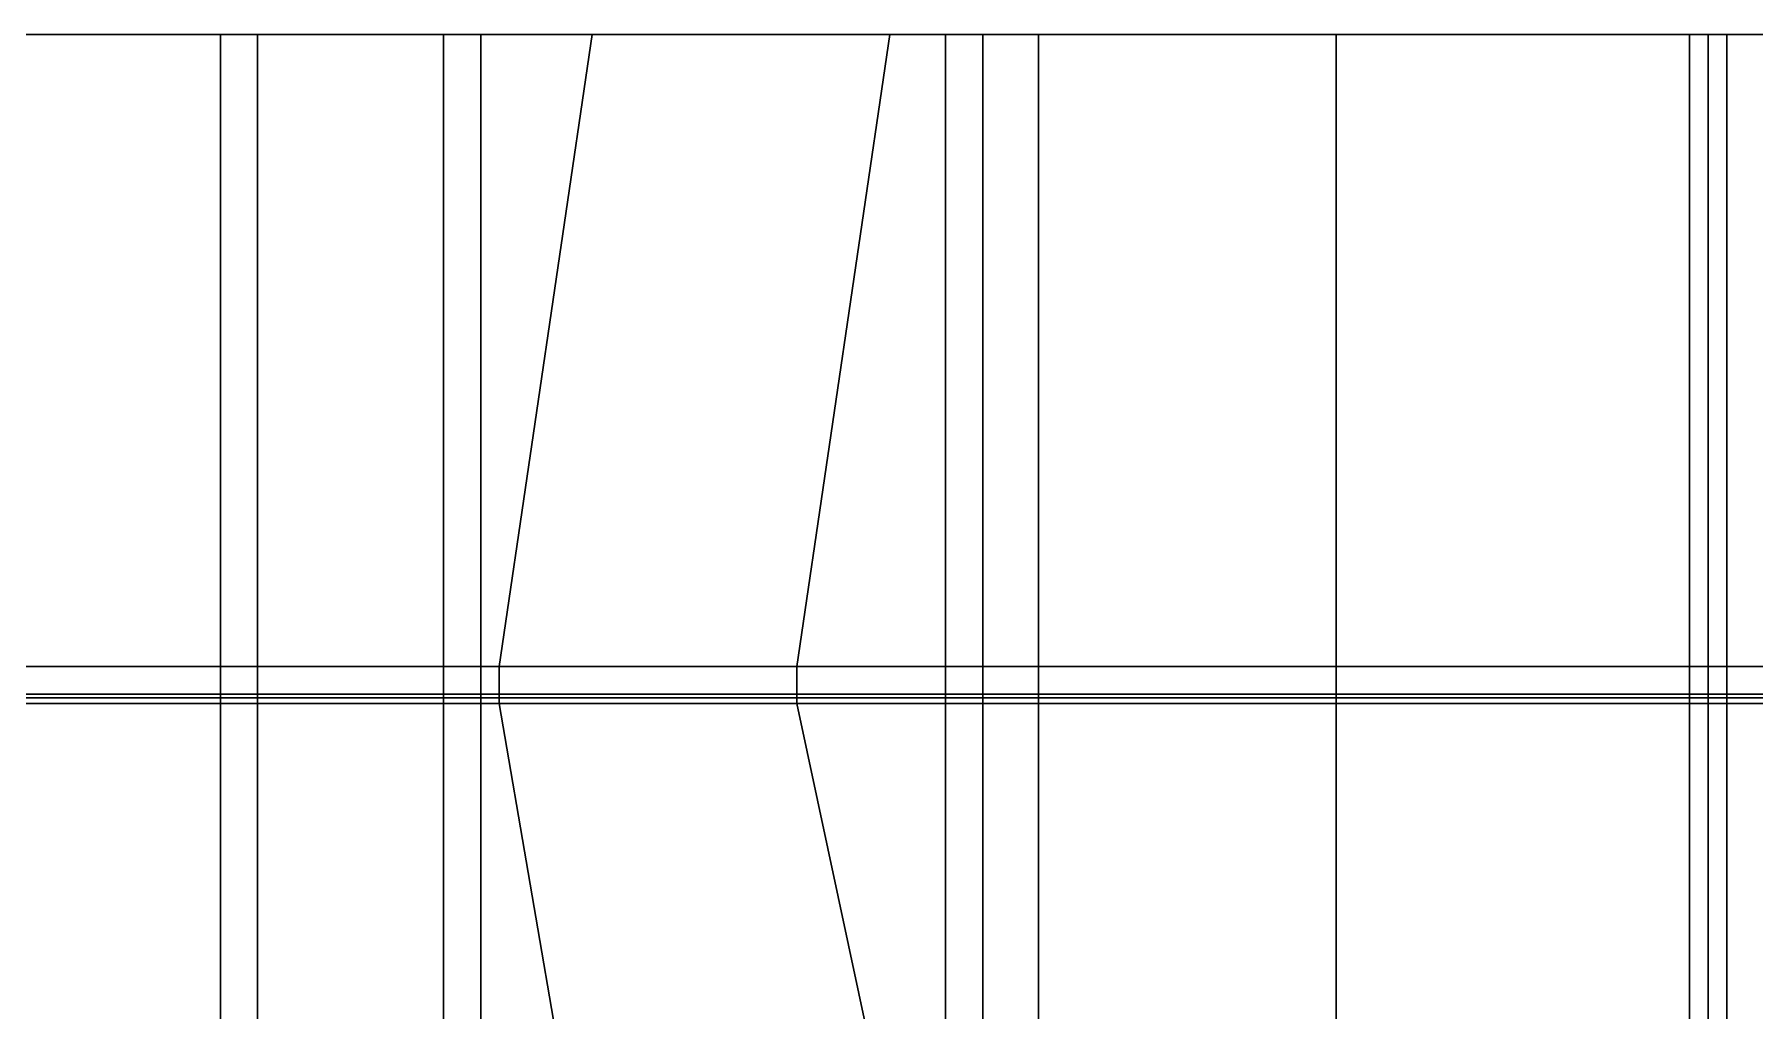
# Model space of a CAD drawing. Extents: x 2 to 29.7, y 2.5 to 8.2.
# Drawn here: x 9.5 to 14.125, y 5.574 to 8.2 of the extents above; entities that cross this region are included whole.
import ezdxf

# ---------------------------------------------------------------- set-up
doc = ezdxf.new("R2010")
doc.units = 0

msp = doc.modelspace()

# ---------------------------------------------------------------- linework, layer by layer
for points in [[(4, 6.5, 0.1), (4, 8.2, 0.1), (10, 8.2, 0.1), (10, 6.5, 0.1)], [(4, 6.5, 0.1), (10, 6.5, 0.1), (10, 8.2, 0.1), (4, 8.2, 0.1)], [(10, 8.2, 0.1), (4, 8.2, 0.1), (4, 8.2, 0.1), (10, 8.2, 0.1)], [(10.1, 8.2, 0.1), (10, 8.2, 0.1), (10, 8.2, 0.1), (10.1, 8.2, 0.1)], [(10, 6.5, 0.1), (10.1, 6.5, 0.1), (10.1, 8.2, 0.1), (10, 8.2, 0.1)], [(10, 6.5, 0.1), (10, 8.2, 0.1), (10.1, 8.2, 0.1), (10.1, 6.5, 0.1)], [(10.1, 6.5, 0.1), (10.1, 8.2, 0.1), (10.6, 8.2, 0.1), (10.6, 6.5, 0.1)], [(10.1, 6.5, 0.1), (10.6, 6.5, 0.1), (10.6, 8.2, 0.1), (10.1, 8.2, 0.1)], [(10.6, 8.2, 0.1), (10.1, 8.2, 0.1), (10.1, 8.2, 0.1), (10.6, 8.2, 0.1)], [(10.6, 6.5, 0.1), (10.6, 8.2, 0.1), (10.7, 8.2, 0.1), (10.7, 6.5, 0.1)], [(10.6, 6.5, 0.1), (10.7, 6.5, 0.1), (10.7, 8.2, 0.1), (10.6, 8.2, 0.1)], [(10.7, 8.2, 0.1), (10.6, 8.2, 0.1), (10.6, 8.2, 0.1), (10.7, 8.2, 0.1)], [(11, 8.2, 0.1), (10.7, 8.2, 0.1), (10.7, 8.2, 0.1), (11, 8.2, 0.1)], [(10.7, 6.5, 0.1), (10.75, 6.5, 0.1), (11, 8.2, 0.1), (10.7, 8.2, 0.1)], [(10.7, 6.5, 0.1), (10.7, 8.2, 0.1), (11, 8.2, 0.1), (10.75, 6.5, 0.1)], [(10.75, 6.5, 0.1), (11.55, 6.5, 0.1), (11.8, 8.2, 0.1), (11, 8.2, 0.1)], [(10.75, 6.5, 0.1), (11, 8.2, 0.1), (11.8, 8.2, 0.1), (11.55, 6.5, 0.1)], [(11.8, 8.2, 0.1), (11, 8.2, 0.1), (11, 8.2, 0.1), (11.8, 8.2, 0.1)], [(11.55, 6.5, 0.1), (11.8, 8.2, 0.1), (11.95, 8.2, 0.1), (11.95, 6.5, 0.1)], [(11.55, 6.5, 0.1), (11.95, 6.5, 0.1), (11.95, 8.2, 0.1), (11.8, 8.2, 0.1)], [(11.95, 8.2, 0.1), (11.8, 8.2, 0.1), (11.8, 8.2, 0.1), (11.95, 8.2, 0.1)], [(11.95, 6.5, 0.1), (11.95, 8.2, 0.1), (12.05, 8.2, 0.1), (12.05, 6.5, 0.1)], [(11.95, 6.5, 0.1), (12.05, 6.5, 0.1), (12.05, 8.2, 0.1), (11.95, 8.2, 0.1)], [(12.05, 8.2, 0.1), (11.95, 8.2, 0.1), (11.95, 8.2, 0.1), (12.05, 8.2, 0.1)], [(12.2, 8.2, 0.1), (12.05, 8.2, 0.1), (12.05, 8.2, 0.1), (12.2, 8.2, 0.1)], [(12.05, 6.5, 0.1), (12.05, 8.2, 0.1), (12.2, 8.2, 0.1), (12.2, 6.5, 0.1)], [(12.05, 6.5, 0.1), (12.2, 6.5, 0.1), (12.2, 8.2, 0.1), (12.05, 8.2, 0.1)], [(12.2, 6.5, 0.1), (13, 6.5, 0.1), (13, 8.2, 0.1), (12.2, 8.2, 0.1)], [(12.2, 6.5, 0.1), (12.2, 8.2, 0.1), (13, 8.2, 0.1), (13, 6.5, 0.1)], [(13, 8.2, 0.1), (12.2, 8.2, 0.1), (12.2, 8.2, 0.1), (13, 8.2, 0.1)], [(13, 6.5, 0.1), (13, 8.2, 0.1), (13.95, 8.2, 0.1), (13.95, 6.5, 0.1)], [(13, 6.5, 0.1), (13.95, 6.5, 0.1), (13.95, 8.2, 0.1), (13, 8.2, 0.1)], [(13.95, 8.2, 0.1), (13, 8.2, 0.1), (13, 8.2, 0.1), (13.95, 8.2, 0.1)], [(14, 8.2, 0.1), (13.95, 8.2, 0.1), (13.95, 8.2, 0.1), (14, 8.2, 0.1)], [(13.95, 6.5, 0.1), (14, 6.5, 0.1), (14, 8.2, 0.1), (13.95, 8.2, 0.1)], [(13.95, 6.5, 0.1), (13.95, 8.2, 0.1), (14, 8.2, 0.1), (14, 6.5, 0.1)], [(14, 6.5, 0.1), (14, 8.2, 0.1), (14.05, 8.2, 0.1), (14.05, 6.5, 0.1)], [(14, 6.5, 0.1), (14.05, 6.5, 0.1), (14.05, 8.2, 0.1), (14, 8.2, 0.1)], [(14.05, 8.2, 0.1), (14, 8.2, 0.1), (14, 8.2, 0.1), (14.05, 8.2, 0.1)], [(14.2, 8.2, 0.1), (14.05, 8.2, 0.1), (14.05, 8.2, 0.1), (14.2, 8.2, 0.1)], [(14.05, 6.5, 0.1), (14.05, 8.2, 0.1), (14.2, 8.2, 0.1), (14.2, 6.5, 0.1)], [(14.05, 6.5, 0.1), (14.2, 6.5, 0.1), (14.2, 8.2, 0.1), (14.05, 8.2, 0.1)], [(4, 6.4252, 0.1), (4, 6.5, 0.1), (10, 6.5, 0.1), (10, 6.4252, 0.1)], [(4, 6.4252, 0.1), (10, 6.4252, 0.1), (10, 6.5, 0.1), (4, 6.5, 0.1)], [(10.1, 6.5, 0.1), (10, 6.5, 0.1), (10, 6.5, 0.1), (10.1, 6.5, 0.1)], [(10.1, 6.5, 0.1), (10, 6.5, 0.1), (10, 6.5, 0.1), (10.1, 6.5, 0.1)], [(10, 6.4252, 0.1), (10, 6.5, 0.1), (10.1, 6.5, 0.1), (10.1, 6.4252, 0.1)], [(10, 6.4252, 0.1), (10.1, 6.4252, 0.1), (10.1, 6.5, 0.1), (10, 6.5, 0.1)], [(10, 6.5, 0.1), (10, 6.4252, 0.1), (10, 6.4252, 0.1), (10, 6.5, 0.1)], [(10, 6.5, 0.1), (10, 6.4252, 0.1), (10, 6.4252, 0.1), (10, 6.5, 0.1)], [(10.1, 6.4252, 0.1), (10.1, 6.5, 0.1), (10.6, 6.5, 0.1), (10.6, 6.4252, 0.1)], [(10.6, 6.5, 0.1), (10.1, 6.5, 0.1), (10.1, 6.5, 0.1), (10.6, 6.5, 0.1)], [(10.6, 6.5, 0.1), (10.1, 6.5, 0.1), (10.1, 6.5, 0.1), (10.6, 6.5, 0.1)], [(10.1, 6.5, 0.1), (10.1, 6.4252, 0.1), (10.6, 6.4252, 0.1), (10.6, 6.5, 0.1)], [(10.6, 6.4252, 0.1), (10.6, 6.5, 0.1), (10.7, 6.5, 0.1), (10.7, 6.4252, 0.1)], [(10.7, 6.5, 0.1), (10.6, 6.5, 0.1), (10.6, 6.5, 0.1), (10.7, 6.5, 0.1)], [(10.7, 6.5, 0.1), (10.6, 6.5, 0.1), (10.6, 6.5, 0.1), (10.7, 6.5, 0.1)], [(10.7, 6.5, 0.1), (10.6, 6.5, 0.1), (10.6, 6.4252, 0.1), (10.7, 6.4252, 0.1)], [(10.75, 6.5, 0.1), (10.7, 6.5, 0.1), (10.7, 6.5, 0.1), (10.75, 6.5, 0.1)], [(10.75, 6.5, 0.1), (10.7, 6.5, 0.1), (10.7, 6.5, 0.1), (10.75, 6.5, 0.1)], [(10.7, 6.4252, 0.1), (10.7, 6.5, 0.1), (10.75, 6.5, 0.1), (10.75, 6.4252, 0.1)], [(10.7, 6.5, 0.1), (10.7, 6.4252, 0.1), (10.75, 6.4252, 0.1), (10.75, 6.5, 0.1)], [(11.55, 6.5, 0.1), (10.75, 6.5, 0.1), (10.75, 6.5, 0.1), (11.55, 6.5, 0.1)], [(10.75, 6.4252, 0.1), (10.75, 6.5, 0.1), (11.55, 6.5, 0.1), (11.55, 6.4252, 0.1)], [(10.75, 6.5, 0.1), (11.55, 6.5, 0.1), (11.55, 6.4, 0.1), (10.75, 6.4, 0.1)], [(11.55, 6.5, 0.1), (10.75, 6.5, 0.1), (10.75, 6.4, 0.1), (11.55, 6.4, 0.1)], [(10.75, 6.5, 0.1), (10.75, 6.5, 0.1), (10.75, 6.4, 0.1)], [(10.75, 6.5, 0.1), (10.75, 6.4252, 0.1), (11.55, 6.4252, 0.1), (11.55, 6.5, 0.1)], [(11.55, 6.4252, 0.1), (11.55, 6.5, 0.1), (11.95, 6.5, 0.1), (11.95, 6.4252, 0.1)], [(11.95, 6.5, 0.1), (11.55, 6.5, 0.1), (11.55, 6.5, 0.1), (11.95, 6.5, 0.1)], [(11.95, 6.5, 0.1), (11.55, 6.5, 0.1), (11.55, 6.5, 0.1), (11.95, 6.5, 0.1)], [(11.55, 6.5, 0.1), (11.55, 6.5, 0.1), (11.55, 6.4, 0.1)], [(11.55, 6.5, 0.1), (11.55, 6.4252, 0.1), (11.95, 6.4252, 0.1), (11.95, 6.5, 0.1)], [(11.95, 6.4252, 0.1), (11.95, 6.5, 0.1), (12.05, 6.5, 0.1), (12.05, 6.4252, 0.1)], [(12.05, 6.5, 0.1), (11.95, 6.5, 0.1), (11.95, 6.5, 0.1), (12.05, 6.5, 0.1)], [(12.05, 6.5, 0.1), (11.95, 6.5, 0.1), (11.95, 6.5, 0.1), (12.05, 6.5, 0.1)], [(12.05, 6.5, 0.1), (11.95, 6.5, 0.1), (11.95, 6.4252, 0.1), (12.05, 6.4252, 0.1)], [(12.2, 6.5, 0.1), (12.05, 6.5, 0.1), (12.05, 6.5, 0.1), (12.2, 6.5, 0.1)], [(12.2, 6.5, 0.1), (12.05, 6.5, 0.1), (12.05, 6.5, 0.1), (12.2, 6.5, 0.1)], [(12.05, 6.4252, 0.1), (12.05, 6.5, 0.1), (12.2, 6.5, 0.1), (12.2, 6.4252, 0.1)], [(12.05, 6.5, 0.1), (12.05, 6.4252, 0.1), (12.2, 6.4252, 0.1), (12.2, 6.5, 0.1)], [(12.2, 6.4252, 0.1), (12.2, 6.5, 0.1), (13, 6.5, 0.1), (13, 6.4252, 0.1)], [(13, 6.5, 0.1), (12.2, 6.5, 0.1), (12.2, 6.5, 0.1), (13, 6.5, 0.1)], [(12.2, 6.4, 0.1), (12.2, 6.5, 0.1), (12.2, 6.5, 0.1), (12.2, 6.4, 0.1)], [(13, 6.4, 0.1), (13, 6.5, 0.1), (12.2, 6.5, 0.1), (12.2, 6.4, 0.1)], [(12.2, 6.4, 0.1), (12.2, 6.5, 0.1), (13, 6.5, 0.1), (13, 6.4, 0.1)], [(12.2, 6.5, 0.1), (12.2, 6.4252, 0.1), (13, 6.4252, 0.1), (13, 6.5, 0.1)], [(13, 6.4252, 0.1), (13, 6.5, 0.1), (13.95, 6.5, 0.1), (13.95, 6.4252, 0.1)], [(13.95, 6.5, 0.1), (13, 6.5, 0.1), (13, 6.5, 0.1), (13.95, 6.5, 0.1)], [(13.95, 6.5, 0.1), (13, 6.5, 0.1), (13, 6.5, 0.1), (13.95, 6.5, 0.1)], [(13, 6.4, 0.1), (13, 6.5, 0.1), (13, 6.5, 0.1), (13, 6.4, 0.1)], [(13, 6.5, 0.1), (13, 6.4252, 0.1), (13.95, 6.4252, 0.1), (13.95, 6.5, 0.1)], [(14, 6.5, 0.1), (13.95, 6.5, 0.1), (13.95, 6.5, 0.1), (14, 6.5, 0.1)], [(14, 6.5, 0.1), (13.95, 6.5, 0.1), (13.95, 6.5, 0.1), (14, 6.5, 0.1)], [(14, 6.5, 0.1), (13.95, 6.5, 0.1), (13.95, 6.4252, 0.1), (14, 6.4252, 0.1)], [(13.95, 6.4252, 0.1), (13.95, 6.5, 0.1), (14, 6.5, 0.1), (14, 6.4252, 0.1)], [(14, 6.4252, 0.1), (14, 6.5, 0.1), (14.05, 6.5, 0.1), (14.05, 6.4252, 0.1)], [(14.05, 6.5, 0.1), (14, 6.5, 0.1), (14, 6.4252, 0.1), (14.05, 6.4252, 0.1)], [(14.05, 6.5, 0.1), (14, 6.5, 0.1), (14, 6.5, 0.1), (14.05, 6.5, 0.1)], [(14.05, 6.5, 0.1), (14, 6.5, 0.1), (14, 6.5, 0.1), (14.05, 6.5, 0.1)], [(14.2, 6.5, 0.1), (14.05, 6.5, 0.1), (14.05, 6.5, 0.1), (14.2, 6.5, 0.1)], [(14.2, 6.5, 0.1), (14.05, 6.5, 0.1), (14.05, 6.5, 0.1), (14.2, 6.5, 0.1)], [(14.05, 6.4252, 0.1), (14.05, 6.5, 0.1), (14.2, 6.5, 0.1), (14.2, 6.4252, 0.1)], [(14.05, 6.5, 0.1), (14.05, 6.4252, 0.1), (14.2, 6.4252, 0.1), (14.2, 6.5, 0.1)], [(10, 6.4252, 0.1), (4, 6.4252, 0.1), (4, 6.4252, 0.1), (10, 6.4252, 0.1)], [(4, 6.4154, 0.1), (4, 6.4252, 0.1), (10, 6.4252, 0.1), (10, 6.4154, 0.1)], [(4, 6.4154, 0.1), (10, 6.4154, 0.1), (10, 6.4252, 0.1), (4, 6.4252, 0.1)], [(4, 6.4, 0.1), (10, 6.4, 0.1), (10, 6.4154, 0.1), (4, 6.4154, 0.1)], [(4, 6.4, 0.1), (4, 6.4154, 0.1), (10, 6.4154, 0.1), (10, 6.4, 0.1)], [(4, 6.4154, 0.1), (10, 6.4154, 0.1), (10, 6.4154, 0.1), (4, 6.4154, 0.1)], [(4, 4.3677, 0.1), (4, 6.4, 0.1), (10, 6.4, 0.1), (10, 4.3677, 0.1)], [(4, 4.3677, 0.1), (10, 4.3677, 0.1), (10, 6.4, 0.1), (4, 6.4, 0.1)], [(10, 6.4154, 0.1), (10, 6.4252, 0.1), (10, 6.4252, 0.1), (10, 6.4154, 0.1)], [(10, 6.4252, 0.1), (10, 6.4154, 0.1), (10, 6.4154, 0.1), (10, 6.4252, 0.1)], [(10, 6.4252, 0.1), (10, 6.4154, 0.1), (10, 6.4154, 0.1), (10, 6.4252, 0.1)], [(10, 6.4154, 0.1), (10.1, 6.4154, 0.1), (10.1, 6.4252, 0.1), (10, 6.4252, 0.1)], [(10, 6.4154, 0.1), (10, 6.4252, 0.1), (10.1, 6.4252, 0.1), (10.1, 6.4154, 0.1)], [(10, 6.4154, 0.1), (10, 6.4, 0.1), (10, 6.4, 0.1), (10, 6.4154, 0.1)], [(10, 6.4154, 0.1), (10, 6.4, 0.1), (10, 6.4, 0.1), (10, 6.4154, 0.1)], [(10, 6.4, 0.1), (10.1, 6.4, 0.1), (10.1, 6.4154, 0.1), (10, 6.4154, 0.1)], [(10, 6.4, 0.1), (10, 6.4154, 0.1), (10.1, 6.4154, 0.1), (10.1, 6.4, 0.1)], [(10, 6.4, 0.1), (10.1, 6.4, 0.1), (10.1, 6.4, 0.1), (10, 6.4, 0.1)], [(10, 4.3677, 0.1), (10, 6.4, 0.1), (10.1, 6.4, 0.1), (10.1, 4.3677, 0.1)], [(10, 6.4, 0.1), (10.1, 6.4, 0.1), (10.1, 6.4, 0.1), (10, 6.4, 0.1)], [(10, 4.3677, 0.1), (10.1, 4.3677, 0.1), (10.1, 6.4, 0.1), (10, 6.4, 0.1)], [(10.1, 6.4252, 0.1), (10.1, 6.4154, 0.1), (10.6, 6.4154, 0.1), (10.6, 6.4252, 0.1)], [(10.1, 6.4154, 0.1), (10.1, 6.4252, 0.1), (10.6, 6.4252, 0.1), (10.6, 6.4154, 0.1)], [(10.1, 6.4154, 0.1), (10.1, 6.4, 0.1), (10.6, 6.4, 0.1), (10.6, 6.4154, 0.1)], [(10.1, 6.4, 0.1), (10.1, 6.4154, 0.1), (10.6, 6.4154, 0.1), (10.6, 6.4, 0.1)], [(10.1, 4.3677, 0.1), (10.1, 6.4, 0.1), (10.6, 6.4, 0.1), (10.6, 4.3677, 0.1)], [(10.1, 4.3677, 0.1), (10.6, 4.3677, 0.1), (10.6, 6.4, 0.1), (10.1, 6.4, 0.1)], [(10.1, 6.4, 0.1), (10.6, 6.4, 0.1), (10.6, 6.4, 0.1), (10.1, 6.4, 0.1)], [(10.1, 6.4, 0.1), (10.6, 6.4, 0.1), (10.6, 6.4, 0.1), (10.1, 6.4, 0.1)], [(10.7, 6.4252, 0.1), (10.6, 6.4252, 0.1), (10.6, 6.4154, 0.1), (10.7, 6.4154, 0.1)], [(10.6, 6.4154, 0.1), (10.6, 6.4252, 0.1), (10.7, 6.4252, 0.1), (10.7, 6.4154, 0.1)], [(10.7, 6.4154, 0.1), (10.6, 6.4154, 0.1), (10.6, 6.4, 0.1), (10.7, 6.4, 0.1)], [(10.6, 6.4, 0.1), (10.6, 6.4154, 0.1), (10.7, 6.4154, 0.1), (10.7, 6.4, 0.1)], [(10.6, 4.3677, 0.1), (10.6, 6.4, 0.1), (10.7, 6.4, 0.1), (10.7, 4.3677, 0.1)], [(10.6, 6.4, 0.1), (10.6, 4.3677, 0.1), (10.7, 4.3677, 0.1), (10.7, 6.4, 0.1)], [(10.6, 6.4, 0.1), (10.6, 4.3677, 0.1), (10.6, 4.3677, 0.1), (10.6, 6.4, 0.1)], [(10.6, 6.4, 0.1), (10.6, 4.3677, 0.1), (10.6, 4.3677, 0.1), (10.6, 6.4, 0.1)], [(10.7, 6.4252, 0.1), (10.7, 6.4154, 0.1), (10.75, 6.4154, 0.1), (10.75, 6.4252, 0.1)], [(10.7, 6.4154, 0.1), (10.7, 6.4252, 0.1), (10.75, 6.4252, 0.1), (10.75, 6.4154, 0.1)], [(10.7, 6.4154, 0.1), (10.7, 6.4, 0.1), (10.75, 6.4, 0.1), (10.75, 6.4154, 0.1)], [(10.7, 6.4, 0.1), (10.7, 6.4154, 0.1), (10.75, 6.4154, 0.1), (10.75, 6.4, 0.1)], [(10.7, 4.3677, 0.1), (10.7, 6.4, 0.1), (10.7, 6.4, 0.1), (10.7, 4.3677, 0.1)], [(10.7, 4.3677, 0.1), (10.7, 6.4, 0.1), (10.7, 6.4, 0.1), (10.7, 4.3677, 0.1)], [(10.7, 6.4, 0.1), (10.75, 6.4, 0.1), (10.75, 6.4, 0.1), (10.7, 6.4, 0.1)], [(10.7, 6.4, 0.1), (10.75, 6.4, 0.1), (10.75, 6.4, 0.1), (10.7, 6.4, 0.1)], [(10.7, 4.3677, 0.1), (11, 4.9423, 0.1), (10.75, 6.4, 0.1), (10.7, 6.4, 0.1)], [(10.7, 4.3677, 0.1), (10.7, 6.4, 0.1), (10.75, 6.4, 0.1), (11, 4.9423, 0.1)], [(10.75, 6.4252, 0.1), (10.75, 6.4154, 0.1), (11.55, 6.4154, 0.1), (11.55, 6.4252, 0.1)], [(10.75, 6.4154, 0.1), (10.75, 6.4252, 0.1), (11.55, 6.4252, 0.1), (11.55, 6.4154, 0.1)], [(10.75, 6.4154, 0.1), (10.75, 6.4, 0.1), (11.55, 6.4, 0.1), (11.55, 6.4154, 0.1)], [(10.75, 6.4, 0.1), (10.75, 6.4154, 0.1), (11.55, 6.4154, 0.1), (11.55, 6.4, 0.1)], [(10.75, 6.4, 0.1), (11.55, 6.4, 0.1), (11.55, 6.4, 0.1), (10.75, 6.4, 0.1)], [(11, 4.9423, 0.1), (11.8, 5.2296, 0.1), (11.55, 6.4, 0.1), (10.75, 6.4, 0.1)], [(11, 4.9423, 0.1), (10.75, 6.4, 0.1), (11.55, 6.4, 0.1), (11.8, 5.2296, 0.1)], [(11.55, 6.4252, 0.1), (11.55, 6.4154, 0.1), (11.95, 6.4154, 0.1), (11.95, 6.4252, 0.1)], [(11.55, 6.4154, 0.1), (11.55, 6.4252, 0.1), (11.95, 6.4252, 0.1), (11.95, 6.4154, 0.1)], [(11.55, 6.4154, 0.1), (11.55, 6.4, 0.1), (11.95, 6.4, 0.1), (11.95, 6.4154, 0.1)], [(11.55, 6.4, 0.1), (11.55, 6.4154, 0.1), (11.95, 6.4154, 0.1), (11.95, 6.4, 0.1)], [(11.8, 5.2296, 0.1), (11.55, 6.4, 0.1), (11.95, 6.4, 0.1), (11.95, 5.517, 0.1)], [(11.8, 5.2296, 0.1), (11.95, 5.517, 0.1), (11.95, 6.4, 0.1), (11.55, 6.4, 0.1)], [(11.55, 6.4, 0.1), (11.95, 6.4, 0.1), (11.95, 6.4, 0.1), (11.55, 6.4, 0.1)], [(11.55, 6.4, 0.1), (11.95, 6.4, 0.1), (11.95, 6.4, 0.1), (11.55, 6.4, 0.1)], [(12.05, 6.4252, 0.1), (11.95, 6.4252, 0.1), (11.95, 6.4154, 0.1), (12.05, 6.4154, 0.1)], [(11.95, 6.4154, 0.1), (11.95, 6.4252, 0.1), (12.05, 6.4252, 0.1), (12.05, 6.4154, 0.1)], [(12.05, 6.4154, 0.1), (11.95, 6.4154, 0.1), (11.95, 6.4, 0.1), (12.05, 6.4, 0.1)], [(11.95, 6.4, 0.1), (11.95, 6.4154, 0.1), (12.05, 6.4154, 0.1), (12.05, 6.4, 0.1)], [(11.95, 5.517, 0.1), (11.95, 6.4, 0.1), (12.05, 6.4, 0.1), (12.05, 5.517, 0.1)], [(11.95, 6.4, 0.1), (11.95, 5.517, 0.1), (12.05, 5.517, 0.1), (12.05, 6.4, 0.1)], [(11.95, 6.4, 0.1), (11.95, 5.517, 0.1), (11.95, 5.517, 0.1), (11.95, 6.4, 0.1)], [(11.95, 6.4, 0.1), (11.95, 5.517, 0.1), (11.95, 5.517, 0.1), (11.95, 6.4, 0.1)], [(12.05, 6.4252, 0.1), (12.05, 6.4154, 0.1), (12.2, 6.4154, 0.1), (12.2, 6.4252, 0.1)], [(12.05, 6.4154, 0.1), (12.05, 6.4252, 0.1), (12.2, 6.4252, 0.1), (12.2, 6.4154, 0.1)], [(12.05, 6.4154, 0.1), (12.05, 6.4, 0.1), (12.2, 6.4, 0.1), (12.2, 6.4154, 0.1)], [(12.05, 6.4, 0.1), (12.05, 6.4154, 0.1), (12.2, 6.4154, 0.1), (12.2, 6.4, 0.1)], [(12.05, 5.517, 0.1), (12.05, 6.4, 0.1), (12.05, 6.4, 0.1), (12.05, 5.517, 0.1)], [(12.05, 5.517, 0.1), (12.05, 6.4, 0.1), (12.2, 6.4, 0.1), (12.2, 5.517, 0.1)], [(12.05, 5.517, 0.1), (12.2, 5.517, 0.1), (12.2, 6.4, 0.1), (12.05, 6.4, 0.1)], [(12.05, 6.4, 0.1), (12.2, 6.4, 0.1), (12.2, 6.4, 0.1), (12.05, 6.4, 0.1)], [(12.05, 6.4, 0.1), (12.2, 6.4, 0.1), (12.2, 6.4, 0.1), (12.05, 6.4, 0.1)], [(12.05, 5.517, 0.1), (12.05, 6.4, 0.1), (12.05, 6.4, 0.1), (12.05, 5.517, 0.1)], [(12.2, 6.4252, 0.1), (12.2, 6.4154, 0.1), (13, 6.4154, 0.1), (13, 6.4252, 0.1)], [(12.2, 6.4154, 0.1), (12.2, 6.4252, 0.1), (13, 6.4252, 0.1), (13, 6.4154, 0.1)], [(12.2, 6.4154, 0.1), (12.2, 6.4, 0.1), (13, 6.4, 0.1), (13, 6.4154, 0.1)], [(12.2, 6.4, 0.1), (12.2, 6.4154, 0.1), (13, 6.4154, 0.1), (13, 6.4, 0.1)], [(12.2, 5.517, 0.1), (12.2, 6.4, 0.1), (13, 6.4, 0.1), (13, 5.517, 0.1)], [(12.2, 6.4, 0.1), (13, 6.4, 0.1), (13, 6.4, 0.1), (12.2, 6.4, 0.1)], [(12.2, 5.517, 0.1), (13, 5.517, 0.1), (13, 6.4, 0.1), (12.2, 6.4, 0.1)], [(13, 6.4252, 0.1), (13, 6.4154, 0.1), (13.95, 6.4154, 0.1), (13.95, 6.4252, 0.1)], [(13, 6.4154, 0.1), (13, 6.4252, 0.1), (13.95, 6.4252, 0.1), (13.95, 6.4154, 0.1)], [(13, 6.4154, 0.1), (13, 6.4, 0.1), (13.95, 6.4, 0.1), (13.95, 6.4154, 0.1)], [(13, 6.4, 0.1), (13, 6.4154, 0.1), (13.95, 6.4154, 0.1), (13.95, 6.4, 0.1)], [(13, 5.517, 0.1), (13, 6.4, 0.1), (13.95, 6.4, 0.1), (13.95, 5.517, 0.1)], [(13, 5.517, 0.1), (13.95, 5.517, 0.1), (13.95, 6.4, 0.1), (13, 6.4, 0.1)], [(13, 6.4, 0.1), (13.95, 6.4, 0.1), (13.95, 6.4, 0.1), (13, 6.4, 0.1)], [(13, 6.4, 0.1), (13.95, 6.4, 0.1), (13.95, 6.4, 0.1), (13, 6.4, 0.1)], [(14, 6.4252, 0.1), (13.95, 6.4252, 0.1), (13.95, 6.4154, 0.1), (14, 6.4154, 0.1)], [(13.95, 6.4154, 0.1), (13.95, 6.4252, 0.1), (14, 6.4252, 0.1), (14, 6.4154, 0.1)], [(14, 6.4154, 0.1), (13.95, 6.4154, 0.1), (13.95, 6.4, 0.1), (14, 6.4, 0.1)], [(13.95, 6.4, 0.1), (13.95, 6.4154, 0.1), (14, 6.4154, 0.1), (14, 6.4, 0.1)], [(13.95, 5.517, 0.1), (13.95, 6.4, 0.1), (14, 6.4, 0.1), (14, 5.517, 0.1)], [(13.95, 6.4, 0.1), (13.95, 5.517, 0.1), (14, 5.517, 0.1), (14, 6.4, 0.1)], [(13.95, 6.4, 0.1), (13.95, 5.517, 0.1), (13.95, 5.517, 0.1), (13.95, 6.4, 0.1)], [(13.95, 6.4, 0.1), (13.95, 5.517, 0.1), (13.95, 5.517, 0.1), (13.95, 6.4, 0.1)], [(14, 6.4154, 0.1), (14, 6.4252, 0.1), (14.05, 6.4252, 0.1), (14.05, 6.4154, 0.1)], [(14.05, 6.4252, 0.1), (14, 6.4252, 0.1), (14, 6.4154, 0.1), (14.05, 6.4154, 0.1)], [(14, 6.4, 0.1), (14, 6.4154, 0.1), (14.05, 6.4154, 0.1), (14.05, 6.4, 0.1)], [(14.05, 6.4154, 0.1), (14, 6.4154, 0.1), (14, 6.4, 0.1), (14.05, 6.4, 0.1)], [(14, 5.517, 0.1), (14, 6.4, 0.1), (14.05, 6.4, 0.1), (14.05, 5.517, 0.1)], [(14, 6.4, 0.1), (14, 5.517, 0.1), (14.05, 5.517, 0.1), (14.05, 6.4, 0.1)], [(14.05, 6.4252, 0.1), (14.05, 6.4154, 0.1), (14.2, 6.4154, 0.1), (14.2, 6.4252, 0.1)], [(14.05, 6.4154, 0.1), (14.05, 6.4252, 0.1), (14.2, 6.4252, 0.1), (14.2, 6.4154, 0.1)], [(14.05, 6.4154, 0.1), (14.05, 6.4, 0.1), (14.2, 6.4, 0.1), (14.2, 6.4154, 0.1)], [(14.05, 6.4, 0.1), (14.05, 6.4154, 0.1), (14.2, 6.4154, 0.1), (14.2, 6.4, 0.1)], [(14.05, 5.517, 0.1), (14.05, 6.4, 0.1), (14.05, 6.4, 0.1), (14.05, 5.517, 0.1)], [(14.05, 5.517, 0.1), (14.05, 6.4, 0.1), (14.05, 6.4, 0.1), (14.05, 5.517, 0.1)], [(14.05, 5.517, 0.1), (14.05, 6.4, 0.1), (14.2, 6.4, 0.1), (14.2, 5.517, 0.1)], [(14.05, 5.517, 0.1), (14.2, 5.517, 0.1), (14.2, 6.4, 0.1), (14.05, 6.4, 0.1)], [(14.05, 6.4, 0.1), (14.2, 6.4, 0.1), (14.2, 6.4, 0.1), (14.05, 6.4, 0.1)], [(14.05, 6.4, 0.1), (14.2, 6.4, 0.1), (14.2, 6.4, 0.1), (14.05, 6.4, 0.1)]]:
    msp.add_3dface(points)

doc.saveas('drawing.dxf')
